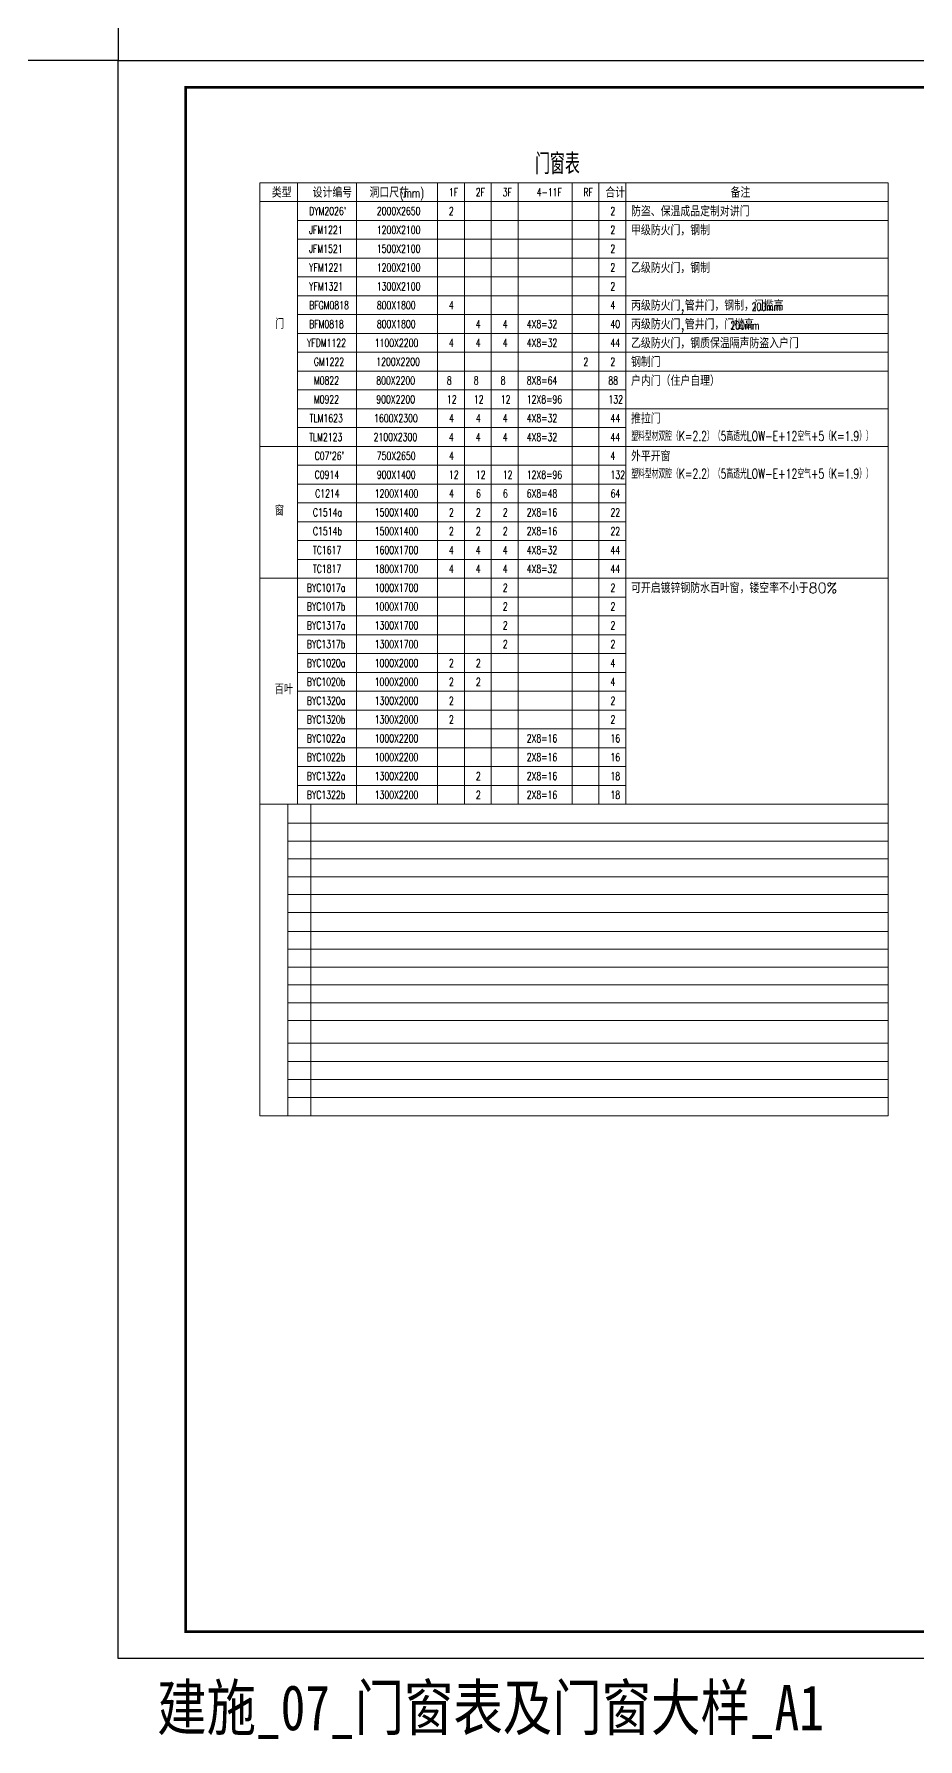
# Model space of a CAD drawing. Extents: x -518115 to 1124316, y -209821 to 1628073.
# Drawn here: x 812050 to 828465, y 795381 to 827064 of the extents above; entities that cross this region are included whole.
import ezdxf

# ---------------------------------------------------------------- set-up
doc = ezdxf.new("R2010")
doc.units = 0
doc.header["$LTSCALE"] = 1000
doc.header["$MEASUREMENT"] = 0
for name, color, linetype in [('PUB_TAB', 7, 'Continuous'), ('text', 7, 'Continuous'), ('图框', 140, 'Continuous'), ('导图字', 7, 'Continuous')]:
    doc.layers.add(name, color=color, linetype=linetype)
doc.layers.add('WINDOW', color=144, linetype='Continuous', lineweight=15)
doc.layers.add('yichutu', color=7, linetype='Continuous', true_color=0xffffff, plot=False)
doc.styles.add('_TCH_WDTABLE', font='SIMPLEX', dxfattribs={"bigfont": 'GBCBIG'})
doc.styles.add('黑体', font='')
doc.styles.get('黑体').set_extended_font_data('SimHei')

# ---------------------------------------------------------------- blocks, each defined once
blk = doc.blocks.new('A$C549D2611')
at = {"layer": '图框'}
blk.add_lwpolyline([(0, 0), (42050, 0), (42050, -29700), (0, -29700)], close=True, dxfattribs=at)
blk.add_lwpolyline([(0, 0), (42050, 0), (42050, -29700), (0, -29700)], close=True, dxfattribs=at)
at = {"layer": '图框', "const_width": 50}
blk.add_lwpolyline([(41550, -29200), (41550, -500), (1250, -500), (1250, -29200)], close=True, dxfattribs=at)
blk = doc.blocks.new('yct-841-594-84100-59399.9999999999-100-1000.0')
at = {"layer": 'yichutu', "color": 7, "true_color": 0xffffff}
blk.add_lwpolyline([(0, 0), (0, 59400), (84100, 59400), (84100, 0)], close=True, dxfattribs=at)
blk = doc.blocks.new('A$C5CEE2ACC')
at = {"layer": 'WINDOW'}
for p, q in [((521, -352), (11670, -352)), ((521, -683), (11670, -683)), ((521, -1015), (11670, -1015)), ((521, -1347), (11670, -1347)), ((521, -1679), (11670, -1679)), ((521, -2010), (11670, -2010)), ((521, -2362), (11670, -2362)), ((521, -2390), (521, -5788)), ((948, -2390), (948, -5788)), ((521, -2694), (11670, -2694)), ((521, -3026), (11670, -3026)), ((521, -3357), (11670, -3357)), ((521, -3689), (11670, -3689)), ((521, -4021), (11670, -4021)), ((521, -4443), (11670, -4443)), ((521, -4779), (11670, -4779)), ((521, -5115), (11670, -5115)), ((521, -5452), (11670, -5452)), ((521, -5788), (11670, -5788))]:
    blk.add_line(p, q, dxfattribs=at)
blk.add_lwpolyline([(0, 0), (11670, 0), (11670, -5788), (0, -5788)], close=True, dxfattribs=at)
for points in [[(521, 0), (521, -2390)], [(948, 0), (948, -2390)]]:
    blk.add_lwpolyline(points, dxfattribs=at)

msp = doc.modelspace()

# ---------------------------------------------------------------- linework, layer by layer
at = {"layer": 'text', "color": 2}
msp.add_lwpolyline([(813614.1, 826573.7), (782614.1, 826573.7), (782614.1, 844382.1), (813614.1, 844382.1)], close=True, dxfattribs=at)
at = {"layer": 'WINDOW'}
msp.add_lwpolyline([(816241.1, 812750.5), (827910.8, 812750.5), (827910.8, 824300.5), (816241.1, 824300.5)], close=True, dxfattribs=at)
for points in [[(816941.1, 824300.5), (816941.1, 812750.5)], [(818041.1, 824300.5), (818041.1, 812750.5)], [(819541.1, 824300.5), (819541.1, 812750.5)], [(820041.1, 824300.5), (820041.1, 812750.5)], [(820541.1, 824300.5), (820541.1, 812750.5)], [(821041.1, 824300.5), (821041.1, 812750.5)], [(822041.1, 824300.5), (822041.1, 812750.5)], [(822541.1, 824300.5), (822541.1, 812750.5)], [(823041.1, 824300.5), (823041.1, 812750.5)], [(816241.1, 823950.5), (827910.8, 823950.5)], [(816941.1, 823600.5), (827910.8, 823600.5)], [(816941.1, 823250.5), (823041.1, 823250.5)], [(816941.1, 822900.5), (827910.8, 822900.5)], [(816941.1, 822550.5), (823041.1, 822550.5)], [(816941.1, 822200.5), (827910.8, 822200.5)], [(816941.1, 821850.5), (827910.8, 821850.5)], [(816941.1, 821500.5), (827910.8, 821500.5)], [(816941.1, 821150.5), (827910.8, 821150.5)], [(816941.1, 820800.5), (827910.8, 820800.5)], [(816941.1, 820450.5), (823041.1, 820450.5)], [(816941.1, 820100.5), (827910.8, 820100.5)], [(816941.1, 819750.5), (823041.1, 819750.5)], [(816241.1, 819400.5), (827910.8, 819400.5)], [(816941.1, 819050.5), (823041.1, 819050.5)], [(816941.1, 818700.5), (823041.1, 818700.5)], [(816941.1, 818350.5), (823041.1, 818350.5)], [(816941.1, 818000.5), (823041.1, 818000.5)], [(816941.1, 817650.5), (823041.1, 817650.5)], [(816941.1, 817300.5), (823041.1, 817300.5)], [(816241.1, 816950.5), (827910.8, 816950.5)], [(816941.1, 816600.5), (823041.1, 816600.5)], [(816941.1, 816250.5), (823041.1, 816250.5)], [(816941.1, 815900.5), (823041.1, 815900.5)], [(816941.1, 815550.5), (823041.1, 815550.5)], [(816941.1, 815200.5), (823041.1, 815200.5)], [(816941.1, 814850.5), (823041.1, 814850.5)], [(816941.1, 814500.5), (823041.1, 814500.5)], [(816941.1, 814150.5), (823041.1, 814150.5)], [(816941.1, 813800.5), (823041.1, 813800.5)], [(816941.1, 813450.5), (823041.1, 813450.5)], [(816941.1, 813100.5), (823041.1, 813100.5)]]:
    msp.add_lwpolyline(points, dxfattribs=at)

# ---------------------------------------------------------------- block references
for name, p in [('A$C549D2611', (813614.1, 826573.7)), ('A$C5CEE2ACC', (816241.1, 812750.5))]:
    msp.add_blockref(name, p)
at = {"layer": 'yichutu', "xscale": 0.5, "yscale": 0.5, "zscale": 0.5}
msp.add_blockref('yct-841-594-84100-59399.9999999999-100-1000.0', (813614.1, 796873.7), dxfattribs=at)

# ---------------------------------------------------------------- texts
at = {"layer": 'PUB_TAB', "style": '_TCH_WDTABLE'}
for s, height, p in [('门窗表', 385.82, (821353.8, 824460.5)), ('类型', 192.91, (816465.5, 824025.5)), ('设计编号', 192.91, (817224.1, 824025.5)), ('洞口尺寸', 192.91, (818278.8, 824025.5)), ('合计', 192.91, (822661.3, 824025.5)), ('备注', 192.91, (824986.4, 824025.5)), ('防盗、保温成品定制对讲门', 192.908, (823137.7, 823675.5)), ('甲级防火门，钢制', 192.91, (823137.7, 823325.5)), ('乙级防火门，钢制', 192.91, (823137.7, 822625.5)), ('丙级防火门,管井门，钢制，门槛高', 192.908, (823137.7, 821925.5)), ('门', 168.8, (816525.5, 821588)), ('丙级防火门,管井门，门槛高', 192.908, (823137.7, 821575.5)), ('乙级防火门，钢质保温隔声防盗入户门', 192.908, (823137.7, 821225.5)), ('钢制门', 192.91, (823137.7, 820875.5)), ('推拉门', 192.91, (823137.7, 819825.5)), ('外平开窗', 192.91, (823137.7, 819125.5)), ('窗', 168.8, (816520.8, 818116.4)), ('可开启镀锌钢防水百叶窗，镂空率不小于80%%%', 192.908, (823137.7, 816675.5)), ('百叶', 168.79, (816520.8, 814798.6))]:
    msp.add_text(s, height=height, dxfattribs=at).set_placement(p)
at = {"layer": 'PUB_TAB', "style": '_TCH_WDTABLE', "width": 0.705882}
for s, height, p in [('(mm)', 170, (818840.5, 824025.5)), ('1F', 148.75, (819753.6, 824051.1)), ('2F', 148.75, (820253.6, 824051.1)), ('3F', 148.75, (820753.6, 824051.1)), ('4-11F', 148.75, (821384.2, 824051.1)), ('RF', 148.75, (822253.6, 824051.1)), ("DYM2026'", 148.75, (817158.6, 823701.1)), ('2000X2650', 148.75, (818416.1, 823701.1)), ('2', 148.8, (822753.6, 823701.1)), ('JFM1221', 148.75, (817158.6, 823351.1)), ('1200X2100', 148.75, (818416.1, 823351.1)), ('2', 148.8, (822753.6, 823351.1)), ('JFM1521', 148.75, (817158.6, 823001.1)), ('1500X2100', 148.75, (818416.1, 823001.1)), ('2', 148.8, (822753.6, 823001.1)), ('YFM1221', 148.75, (817158.6, 822651.1)), ('1200X2100', 148.75, (818416.1, 822651.1)), ('2', 148.8, (822753.6, 822651.1)), ('YFM1321', 148.75, (817158.6, 822301.1)), ('1300X2100', 148.75, (818416.1, 822301.1)), ('2', 148.8, (822753.6, 822301.1)), ('BFGM0818', 148.75, (817158.6, 821951.1)), ('800X1800', 148.75, (818416.1, 821951.1)), ('4', 148.8, (822753.6, 821951.1)), ('200mm', 148.75, (825377.3, 821923.1)), ('BFM0818', 148.75, (817158.6, 821601.1)), ('800X1800', 148.75, (818416.1, 821601.1)), ('4', 148.8, (820253.6, 821601.1)), ('4', 148.8, (820753.6, 821601.1)), ('4X8=32', 148.75, (821200.4, 821601.1)), ('40', 148.75, (822753.6, 821601.1)), ('200mm', 148.75, (824983.5, 821573.1)), ('YFDM1122', 148.75, (817118.6, 821251.1)), ('1100X2200', 148.75, (818376.1, 821251.1)), ('4', 148.8, (819753.6, 821251.1)), ('4', 148.8, (820253.6, 821251.1)), ('4', 148.8, (820753.6, 821251.1)), ('4X8=32', 148.75, (821200.4, 821251.1)), ('44', 148.75, (822753.6, 821251.1)), ('GM1222', 148.75, (817246.1, 820901.1)), ('1200X2200', 148.75, (818406.1, 820901.1)), ('2', 148.8, (822753.6, 820901.1)), ('TLM1623', 148.75, (817168.6, 819851.1)), ('1600X2300', 148.75, (818366.1, 819851.1)), ('4', 148.8, (819756.1, 819851.1)), ('4', 148.8, (820256.1, 819851.1)), ('4', 148.8, (820756.1, 819851.1)), ('4X8=32', 148.75, (821200.4, 819851.1)), ('44', 148.75, (822756.1, 819851.1)), ('TLM2123', 148.75, (817158.6, 819501.1)), ('2100X2300', 148.75, (818356.1, 819501.1)), ('4', 148.8, (819753.6, 819501.1)), ('4', 148.8, (820253.6, 819501.1)), ('4', 148.8, (820753.6, 819501.1)), ('4X8=32', 148.75, (821200.4, 819501.1)), ('44', 148.75, (822753.6, 819501.1)), ("C07'26'", 148.75, (817261.1, 819151.1)), ('750X2650', 148.75, (818416.1, 819151.1)), ('4', 148.8, (822756.1, 819151.1)), ('C0914', 148.75, (817261.1, 818801.1)), ('900X1400', 148.75, (818416.1, 818801.1)), ('12', 148.75, (819756.1, 818801.1)), ('12', 148.75, (820256.1, 818801.1)), ('12', 148.75, (820756.1, 818801.1)), ('12X8=96', 148.75, (821200.4, 818801.1)), ('132', 148.75, (822756.1, 818801.1)), ('C1214', 148.75, (817271.1, 818451.1)), ('1200X1400', 148.75, (818376.1, 818451.1)), ('6', 148.8, (820258.6, 818451.1)), ('6', 148.8, (820758.6, 818451.1)), ('6X8=48', 148.75, (821200.4, 818451.1)), ('64', 148.75, (822758.6, 818451.1)), ('C1514a', 148.75, (817228.6, 818101.1)), ('1500X1400', 148.75, (818376.1, 818101.1)), ('2', 148.8, (819756.1, 818101.1)), ('2', 148.8, (820256.1, 818101.1)), ('2', 148.8, (820756.1, 818101.1)), ('2X8=16', 148.75, (821200.4, 818101.1)), ('22', 148.75, (822756.1, 818101.1)), ('C1514b', 148.75, (817228.6, 817751.1)), ('1500X1400', 148.75, (818376.1, 817751.1)), ('2', 148.8, (819756.1, 817751.1)), ('2', 148.8, (820256.1, 817751.1)), ('2', 148.8, (820756.1, 817751.1)), ('2X8=16', 148.75, (821200.4, 817751.1)), ('22', 148.75, (822756.1, 817751.1)), ('TC1617', 148.75, (817228.6, 817401.1)), ('1600X1700', 148.75, (818376.1, 817401.1)), ('4', 148.8, (819753.6, 817401.1)), ('4', 148.8, (820253.6, 817401.1)), ('4', 148.8, (820753.6, 817401.1)), ('4X8=32', 148.75, (821200.4, 817401.1)), ('44', 148.75, (822753.6, 817401.1)), ('TC1817', 148.75, (817228.6, 817051.1)), ('1800X1700', 148.75, (818376.1, 817051.1)), ('4', 148.8, (819753.6, 817051.1)), ('4', 148.8, (820253.6, 817051.1)), ('4', 148.8, (820753.6, 817051.1)), ('4X8=32', 148.75, (821200.4, 817051.1)), ('44', 148.75, (822753.6, 817051.1)), ('BYC1017a', 148.75, (817116.1, 816701.1)), ('1000X1700', 148.75, (818376.1, 816701.1)), ('2', 148.8, (822756.1, 816701.1)), ('BYC1017b', 148.75, (817116.1, 816351.1)), ('1000X1700', 148.75, (818376.1, 816351.1)), ('2', 148.8, (822756.1, 816351.1)), ('BYC1317a', 148.75, (817116.1, 816001.1)), ('1300X1700', 148.75, (818376.1, 816001.1)), ('2', 148.8, (822756.1, 816001.1)), ('BYC1317b', 148.75, (817116.1, 815651.1)), ('1300X1700', 148.75, (818376.1, 815651.1)), ('2', 148.8, (822756.1, 815651.1)), ('BYC1020a', 148.75, (817116.1, 815301.1)), ('1000X2000', 148.75, (818376.1, 815301.1)), ('4', 148.8, (822756.1, 815301.1)), ('BYC1020b', 148.75, (817116.1, 814951.1)), ('1000X2000', 148.75, (818376.1, 814951.1)), ('4', 148.8, (822756.1, 814951.1)), ('BYC1320a', 148.75, (817116.1, 814601.1)), ('1300X2000', 148.75, (818376.1, 814601.1)), ('2', 148.8, (822756.1, 814601.1)), ('BYC1320b', 148.75, (817116.1, 814251.1)), ('1300X2000', 148.75, (818376.1, 814251.1)), ('2', 148.8, (822756.1, 814251.1)), ('BYC1022a', 148.75, (817116.1, 813901.1)), ('1000X2200', 148.75, (818376.1, 813901.1)), ('2X8=16', 148.75, (821200.4, 813901.1)), ('16', 148.75, (822756.1, 813901.1)), ('BYC1022b', 148.75, (817116.1, 813551.1)), ('1000X2200', 148.75, (818376.1, 813551.1)), ('2X8=16', 148.75, (821200.4, 813551.1)), ('16', 148.75, (822756.1, 813551.1)), ('BYC1322a', 148.75, (817116.1, 813201.1)), ('1300X2200', 148.75, (818376.1, 813201.1)), ('2X8=16', 148.75, (821200.4, 813201.1)), ('18', 148.75, (822756.1, 813201.1)), ('BYC1322b', 148.75, (817116.1, 812851.1)), ('1300X2200', 148.75, (818376.1, 812851.1)), ('2X8=16', 148.75, (821200.4, 812851.1)), ('18', 148.75, (822756.1, 812851.1))]:
    msp.add_text(s, height=height, dxfattribs=at).set_placement(p)
at = {"layer": 'PUB_TAB', "color": 1, "style": '_TCH_WDTABLE', "width": 0.705882}
for s, p in [('2', (819753.6, 823701.1)), ('4', (819753.6, 821951.1)), ('4', (819756.1, 819151.1)), ('4', (819758.6, 818451.1)), ('2', (820756.1, 816701.1)), ('2', (820756.1, 816351.1)), ('2', (820756.1, 816001.1)), ('2', (820756.1, 815651.1)), ('2', (819756.1, 815301.1)), ('2', (820256.1, 815301.1)), ('2', (819756.1, 814951.1)), ('2', (820256.1, 814951.1)), ('2', (819756.1, 814601.1)), ('2', (819756.1, 814251.1)), ('2', (820256.1, 813201.1)), ('2', (820256.1, 812851.1))]:
    msp.add_text(s, height=148.8, dxfattribs=at).set_placement(p)
at = {"layer": 'PUB_TAB', "color": 6, "style": '_TCH_WDTABLE', "width": 0.705882}
msp.add_text('2', height=148.8, dxfattribs=at).set_placement((822253.6, 820901.1))
at = {"layer": 'PUB_TAB', "color": 251, "true_color": 0x636466, "style": '_TCH_WDTABLE', "width": 0.705882}
for s, height, p in [('M0822', 148.75, (817246.1, 820551.1)), ('800X2200', 148.75, (818406.1, 820551.1)), ('8', 148.8, (819716.1, 820551.1)), ('8', 148.8, (820216.1, 820551.1)), ('8', 148.8, (820716.1, 820551.1)), ('8X8=64', 148.75, (821200.4, 820551.1)), ('88', 148.75, (822716.1, 820551.1)), ('M0922', 148.75, (817246.1, 820201.1)), ('900X2200', 148.75, (818406.1, 820201.1)), ('12', 148.75, (819718.6, 820201.1)), ('12', 148.75, (820218.6, 820201.1)), ('12', 148.75, (820718.6, 820201.1)), ('12X8=96', 148.75, (821200.4, 820201.1)), ('132', 148.75, (822718.6, 820201.1))]:
    msp.add_text(s, height=height, dxfattribs=at).set_placement(p)
at = {"layer": 'PUB_TAB', "color": 251, "true_color": 0x636466, "style": '_TCH_WDTABLE'}
msp.add_text('户内门（住户自理）', height=192.91, dxfattribs=at).set_placement((823137.7, 820525.5))
at = {"layer": 'PUB_TAB', "color": 7, "style": '_TCH_WDTABLE', "width": 0.705882}
for p in [(823142.9, 819504.3), (823142.9, 818804.3)]:
    msp.add_text('塑料型材双腔（K=2.2）（5高透光LOW-E+12空气+5（K=1.9））', height=178.5, dxfattribs=at).set_placement(p)
at = {"layer": '导图字', "color": 1, "style": '黑体', "width": 0.8}
msp.add_text('建施_07_门窗表及门窗大样_A1', height=841.181, dxfattribs=at).set_placement((814335.7, 795542))

doc.saveas('drawing.dxf')
